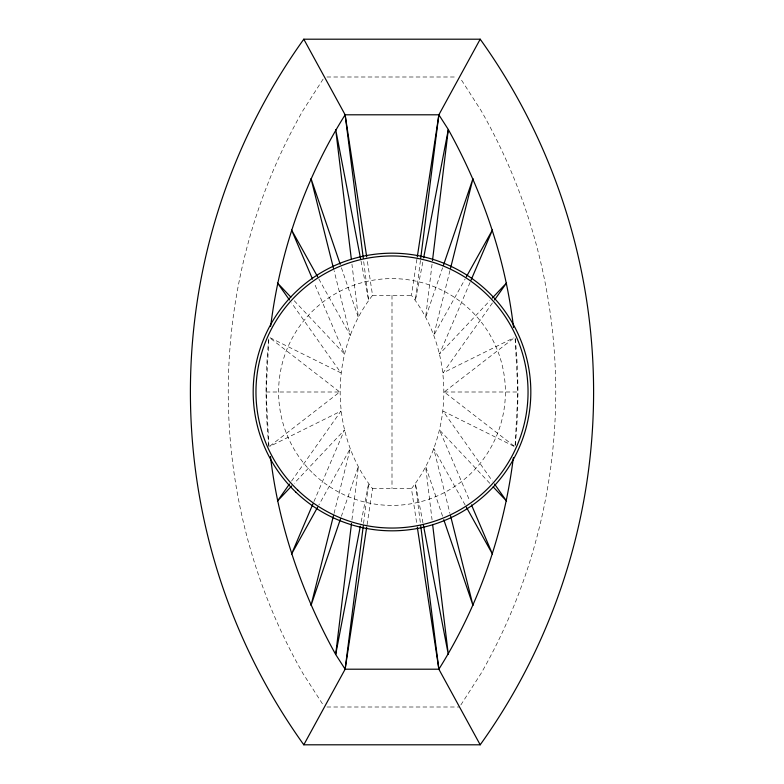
<?xml version="1.0" encoding="UTF-8"?>
<svg xmlns="http://www.w3.org/2000/svg" width="784" height="784" viewBox="0 0 784 784"><rect width="100%" height="100%" fill="white"/><g stroke="black" fill="none" stroke-linecap="round" stroke-linejoin="round"><path stroke-width="0.59" stroke-dasharray="3.92 2.94" d="M268.941 446.821L266.099 392L268.883 338.394M515.117 445.606L517.901 392L515.059 337.179M367.069 524.741L372.547 488.628C329.378 433.513 329.378 350.487 372.547 295.372L367.069 259.259M416.931 259.259L411.453 295.372C454.622 350.487 454.622 433.513 411.453 488.628L416.931 524.741M351.947 519.792L358.386 466.411L341.403 516.235M432.053 264.208L425.614 317.589L442.597 267.765M363.56 523.555L368.637 483.503L361.052 522.526M420.44 260.445L415.363 300.497L422.948 261.474M334.053 513.412L350.301 448.517L318.833 505.053M449.947 270.588L433.699 335.483L465.167 278.947M313.933 501.574L344.46 430.014L294.206 483.297M470.067 282.426L439.54 353.986L489.794 300.703M323.155 79.047L302.81 110.769A567.645 567.645 0 0 0 302.81 673.231L323.155 704.953M460.845 704.953L481.19 673.231A567.645 567.645 0 0 0 481.19 110.769L460.845 79.047M291.56 481.072L340.932 411.11L270.039 446.282M492.44 302.928L443.068 372.89L513.961 337.718M269.902 446.086L339.756 392L269.902 337.914M514.098 446.086L444.244 392L514.098 337.914M326.899 76.999L457.101 76.999M372.547 295.372L411.453 295.372M266.099 392L339.756 392M444.244 392L517.901 392M372.547 488.628L411.453 488.628M326.899 707.001L459.532 707.001M513.961 446.282L443.068 411.11L492.44 481.072M270.039 337.718L340.932 372.89L291.56 302.928M489.794 483.297L439.54 430.014L469.587 500.457M294.206 300.703L344.46 353.986L314.413 283.543M465.167 505.053L433.699 448.517L449.947 513.412M318.833 278.947L350.301 335.483L334.053 270.588M442.597 516.235L425.614 466.411L432.053 519.792M341.403 267.765L358.386 317.589L351.947 264.208M422.968 522.957L415.363 483.503L420.44 523.555M361.032 261.043L368.637 300.497L363.56 260.445M392 295.372L392 488.628M268.824 445.616A529.798 529.798 0 0 1 268.824 338.384M515.176 338.384A529.798 529.798 0 0 1 515.176 445.616M313.473 473.81A113.396 113.396 0 0 0 502.113 419.097A113.396 113.396 0 0 0 360.415 283.093A113.396 113.396 0 0 0 313.473 473.81"/><path stroke-width="1.18" d="M351.506 523.438L335.689 654.483L345.136 669.203L438.864 669.203C478.955 605.415 504.014 532.365 513.353 457.67M432.494 260.562L448.311 129.517L438.864 114.797L345.136 114.797C305.045 178.585 279.986 251.635 270.647 326.33M303.8 744.8A605.503 605.503 0 0 1 303.8 39.2L480.2 39.2A605.503 605.503 0 0 1 480.2 744.8L303.8 744.8L345.136 669.203L363.257 525.976M420.743 258.024L438.864 114.797L480.2 39.2M345.136 669.203L366.696 527.152M417.304 256.848L438.864 114.797M360.356 526.123L335.689 654.483C301.781 593.302 278.634 526.054 270.46 456.464M423.644 257.877L448.311 129.517C482.219 190.698 505.366 257.946 513.54 327.536M333.455 515.774L311.003 605.444L340.619 518.547M450.545 268.226L472.997 178.556L443.381 265.453M312.983 503.808L291.521 554.121L317.638 507.189M471.017 280.192L492.479 229.879L466.362 276.811M289.443 484.071L277.448 501.054L291.687 485.962M494.557 299.929L506.552 282.946L492.313 298.038M493.146 486.854L506.552 501.054L494.557 484.071M290.854 297.146L277.448 282.946L289.443 299.929M466.362 507.189L492.479 554.121L471.498 504.925M317.638 276.811L291.521 229.879L312.502 279.075M303.8 39.2L345.136 114.797L366.696 256.848M417.304 527.152L438.864 669.203L480.2 744.8M443.783 519.704L472.997 605.444L450.545 515.774M340.217 264.296L311.003 178.556L333.455 268.226M423.429 525.349L448.311 654.483L432.641 524.653M360.571 258.651L335.689 129.517L351.359 259.347M420.743 525.976L438.864 669.203M345.136 114.797L363.257 258.024M295.872 492.146A138.817 138.817 0 0 0 526.799 425.173A138.817 138.817 0 0 0 353.329 258.681A138.817 138.817 0 0 0 295.872 492.146M297.793 490.147A136.044 136.044 0 0 0 524.104 424.507A136.044 136.044 0 0 0 354.103 261.346A136.044 136.044 0 0 0 297.793 490.147"/></g></svg>
